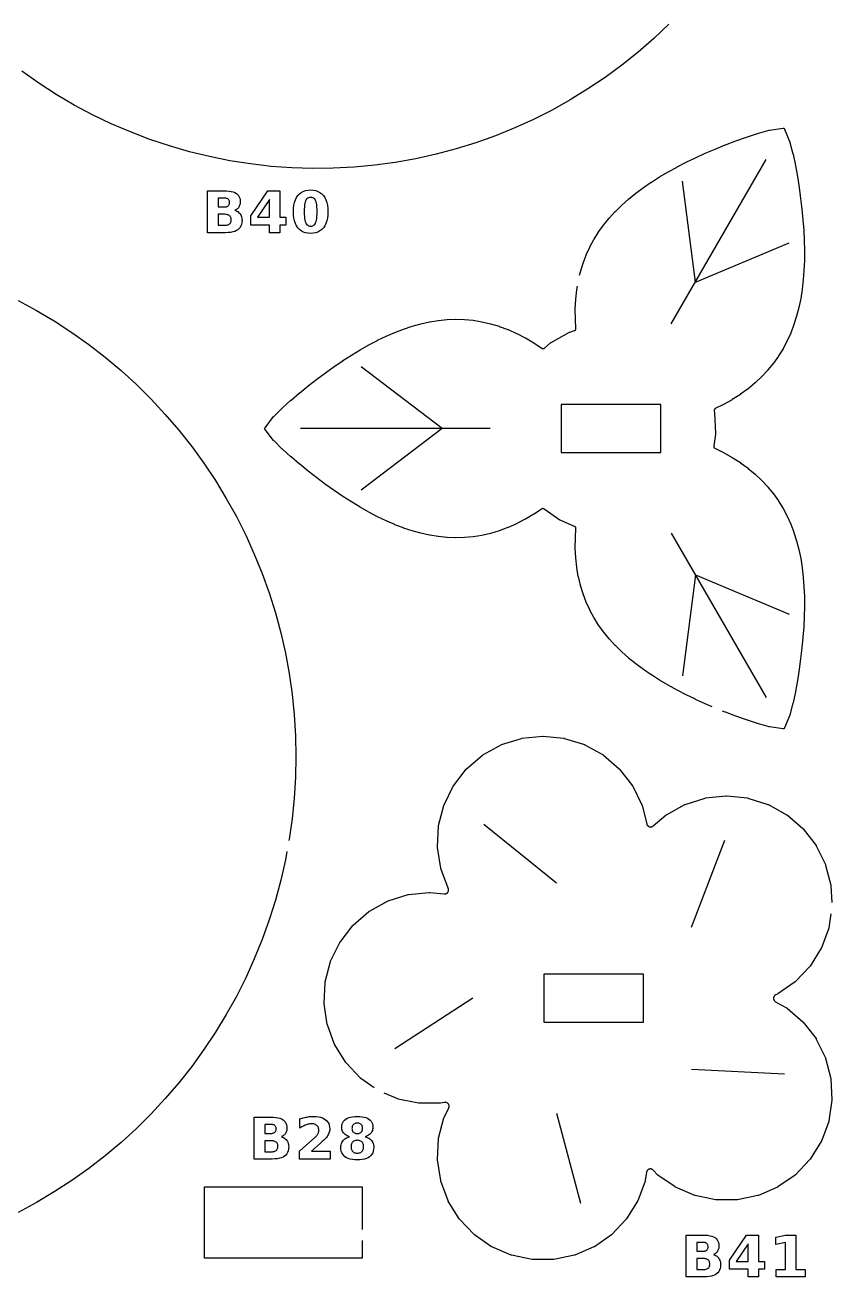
# Model space of a CAD drawing. Header units: millimetres. Extents: x 5 to 293, y 8 to 291.
# Drawn here: x 245 to 291.8, y 7.8 to 80.4 of the extents above; entities that cross this region are included whole.
import ezdxf

# ---------------------------------------------------------------- set-up
doc = ezdxf.new("R2010")
doc.units = ezdxf.units.MM
for name, color, linetype in [('CUT', 1, 'CONTINUOUS'), ('ENGRAVE', 5, 'CONTINUOUS'), ('SCORE', 7, 'CONTINUOUS')]:
    doc.layers.add(name, color=color, linetype=linetype)

msp = doc.modelspace()

# ---------------------------------------------------------------- linework, layer by layer
at = {"layer": 'CUT', "color": 1}
for points in [[(282.3542, 80.4329), (281.4811, 79.604), (280.5742, 78.8122), (279.6351, 78.0587), (278.6655, 77.345), (277.6671, 76.6722), (276.6415, 76.0415), (275.5906, 75.4541), (274.5162, 74.9108), (273.4201, 74.4128), (272.3042, 73.9607), (271.1705, 73.5555), (270.0209, 73.1978), (268.8574, 72.8882), (267.6821, 72.6272), (266.4969, 72.4154), (265.3039, 72.2531), (264.1052, 72.1406), (262.9029, 72.078), (261.699, 72.0654), (260.4956, 72.103), (259.2949, 72.1906), (258.0988, 72.3281), (256.9094, 72.5152), (255.7289, 72.7516), (254.5592, 73.0369), (253.4025, 73.3706), (252.2606, 73.7522), (251.1355, 74.1809), (250.0293, 74.6561), (248.9438, 75.1769), (247.8809, 75.7423), (246.8424, 76.3515), (245.8302, 77.0034), (244.846, 77.6968)], [(277.1819, 65.8761), (277.2297, 66.0779), (277.232, 66.0866), (277.3813, 66.5731), (277.3843, 66.5817), (277.5631, 67.0511), (277.5667, 67.0595), (277.7745, 67.5121), (277.7786, 67.5202), (278.0149, 67.9564), (278.0193, 67.9641), (278.2835, 68.3843), (278.2883, 68.3915), (278.5795, 68.7963), (278.5845, 68.8028), (278.9021, 69.1926), (278.9072, 69.1986), (279.2504, 69.5739), (279.2555, 69.5792), (279.6233, 69.9406), (279.6283, 69.9453), (280.0198, 70.2933), (280.0247, 70.2974), (280.4389, 70.6327), (280.4435, 70.6362), (280.8793, 70.9593), (280.8837, 70.9624), (281.3401, 71.2738), (281.3442, 71.2765), (281.82, 71.5769), (281.8238, 71.5793), (282.318, 71.8694), (282.3215, 71.8713), (282.8329, 72.1517), (282.8362, 72.1534), (283.3638, 72.4246), (283.3668, 72.4261), (283.9097, 72.6886), (283.9125, 72.6899), (284.4699, 72.9442), (284.4725, 72.9453), (285.0438, 73.1917), (285.0464, 73.1927), (285.6315, 73.4311), (285.6341, 73.4321), (286.2336, 73.6622), (286.2365, 73.6632), (286.8522, 73.8837), (286.8559, 73.885), (287.4925, 74.0928), (287.4983, 74.0946), (288.1673, 74.2811), (288.1855, 74.2848), (288.9869, 74.3944), (289.0457, 74.3996), (289.0705, 74.3461), (289.3763, 73.5973), (289.3822, 73.5796), (289.5552, 72.907), (289.5566, 72.9012), (289.6949, 72.2459), (289.6956, 72.2421), (289.8125, 71.5986), (289.8131, 71.5956), (289.9136, 70.9614), (289.914, 70.9586), (290.0001, 70.3327), (290.0005, 70.3299), (290.0728, 69.712), (290.0731, 69.7091), (290.1316, 69.0993), (290.1319, 69.0962), (290.176, 68.4948), (290.1762, 68.4915), (290.2052, 67.8989), (290.2053, 67.8953), (290.2182, 67.3122), (290.2182, 67.3081), (290.2141, 66.7351), (290.214, 66.7307), (290.1917, 66.1684), (290.1914, 66.1635), (290.1499, 65.6125), (290.1494, 65.6072), (290.0876, 65.0682), (290.0868, 65.0624), (290.0036, 64.5361), (290.0025, 64.5298), (289.8968, 64.0168), (289.8953, 64.0101), (289.7662, 63.5109), (289.7641, 63.5038), (289.6107, 63.0189), (289.6081, 63.0115), (289.4293, 62.5416), (289.4261, 62.534), (289.2212, 62.0794), (289.2174, 62.0716), (288.9855, 61.6328), (288.9811, 61.625), (288.7215, 61.2023), (288.7165, 61.1947), (288.4284, 60.7884), (288.4229, 60.7812), (288.1059, 60.3916), (288.0999, 60.3847), (287.7532, 60.0122), (287.7469, 60.0058), (287.37, 59.6505), (287.3634, 59.6447), (286.956, 59.3068), (286.9493, 59.3016), (286.5107, 58.9815), (286.5039, 58.9769), (286.0338, 58.6747), (286.0271, 58.6707), (285.5249, 58.3867), (285.5183, 58.3832), (285.0499, 58.1509), (285.0377, 58.1441), (285.0277, 58.1371), (285.0185, 58.1292), (285.01, 58.1205), (285.0024, 58.111), (284.9958, 58.1008), (284.9902, 58.09), (284.9857, 58.0787), (284.9824, 58.067), (284.9801, 58.0551), (284.9791, 58.0429), (284.9792, 58.0308), (284.9805, 58.0187), (284.9833, 58.005), (285.0026, 57.9304), (285.0048, 57.9199), (285.0059, 57.9092), (285.067, 56.7031), (285.067, 56.6923), (285.066, 56.6816), (284.9604, 55.9927), (284.959, 55.9788), (284.9589, 55.9667), (284.96, 55.9546), (284.9623, 55.9427), (284.9657, 55.931), (284.9702, 55.9198), (284.9758, 55.909), (284.9824, 55.8989), (284.9899, 55.8894), (284.9984, 55.8807), (285.0076, 55.8728), (285.0176, 55.8659), (285.0298, 55.8591), (285.5183, 55.6168), (285.5249, 55.6133), (286.0271, 55.3293), (286.0338, 55.3253), (286.5039, 55.0231), (286.5107, 55.0185), (286.9493, 54.6984), (286.956, 54.6932), (287.3634, 54.3553), (287.37, 54.3495), (287.7469, 53.9942), (287.7532, 53.9878), (288.0999, 53.6153), (288.1059, 53.6084), (288.4229, 53.2188), (288.4284, 53.2116), (288.7165, 52.8053), (288.7215, 52.7977), (288.9811, 52.375), (288.9855, 52.3672), (289.2174, 51.9284), (289.2212, 51.9206), (289.4261, 51.466), (289.4293, 51.4584), (289.6081, 50.9885), (289.6107, 50.9811), (289.7641, 50.4962), (289.7662, 50.4891), (289.8953, 49.9899), (289.8968, 49.9832), (290.0025, 49.4702), (290.0036, 49.4639), (290.0868, 48.9376), (290.0876, 48.9318), (290.1494, 48.3928), (290.1499, 48.3875), (290.1914, 47.8365), (290.1917, 47.8316), (290.214, 47.2693), (290.2141, 47.2649), (290.2182, 46.6919), (290.2182, 46.6878), (290.2053, 46.1047), (290.2052, 46.1011), (290.1762, 45.5085), (290.176, 45.5052), (290.1319, 44.9038), (290.1316, 44.9007), (290.0731, 44.2909), (290.0728, 44.288), (290.0005, 43.6701), (290.0001, 43.6673), (289.914, 43.0414), (289.9136, 43.0386), (289.8131, 42.4044), (289.8125, 42.4014), (289.6956, 41.7579), (289.6949, 41.7541), (289.5566, 41.0988), (289.5552, 41.093), (289.3822, 40.4204), (289.3763, 40.4027), (289.0705, 39.6539), (289.0457, 39.6004), (288.9869, 39.6056), (288.1855, 39.7152), (288.1673, 39.7189), (287.4983, 39.9054), (287.4925, 39.9072), (286.8559, 40.115), (286.8522, 40.1163), (286.2365, 40.3368), (286.2336, 40.3378), (285.6341, 40.5679), (285.6315, 40.5689), (285.4728, 40.6336)], [(284.8723, 40.8823), (284.4725, 41.0547), (284.4699, 41.0558), (283.9125, 41.3101), (283.9097, 41.3114), (283.3668, 41.5739), (283.3638, 41.5754), (282.8362, 41.8466), (282.8329, 41.8483), (282.3215, 42.1287), (282.318, 42.1306), (281.8238, 42.4207), (281.82, 42.4231), (281.3442, 42.7235), (281.3401, 42.7262), (280.8837, 43.0376), (280.8793, 43.0407), (280.4435, 43.3638), (280.4389, 43.3673), (280.0247, 43.7026), (280.0198, 43.7067), (279.6283, 44.0547), (279.6233, 44.0594), (279.2555, 44.4208), (279.2504, 44.4261), (278.9072, 44.8014), (278.9021, 44.8074), (278.5845, 45.1972), (278.5795, 45.2037), (278.2883, 45.6085), (278.2835, 45.6157), (278.0193, 46.0359), (278.0149, 46.0436), (277.7786, 46.4798), (277.7745, 46.4879), (277.5667, 46.9405), (277.5631, 46.9489), (277.3843, 47.4183), (277.3813, 47.4269), (277.232, 47.9134), (277.2297, 47.9221), (277.1104, 48.4261), (277.1086, 48.4347), (277.0198, 48.9565), (277.0186, 48.9649), (276.9607, 49.5048), (276.9601, 49.513), (276.9334, 50.0712), (276.9333, 50.079), (276.9385, 50.6559), (276.9388, 50.6634), (276.9727, 51.2006), (276.9729, 51.2141), (276.972, 51.2259), (276.9699, 51.2375), (276.9668, 51.2489), (276.9626, 51.2599), (276.9574, 51.2705), (276.9512, 51.2806), (276.9441, 51.29), (276.9362, 51.2987), (276.9274, 51.3066), (276.918, 51.3137), (276.9079, 51.3198), (276.8957, 51.3258), (276.0615, 51.6837), (276.0519, 51.6885), (276.0427, 51.6942), (275.1224, 52.3347), (275.1103, 52.3423), (275.0991, 52.3478), (275.0875, 52.3522), (275.0755, 52.3554), (275.0632, 52.3574), (275.0508, 52.3581), (275.0384, 52.3576), (275.0261, 52.3559), (275.014, 52.353), (275.0023, 52.3489), (274.991, 52.3436), (274.9787, 52.3363), (274.5429, 52.0466), (274.5366, 52.0427), (274.0396, 51.7497), (274.0328, 51.7459), (273.536, 51.4898), (273.5287, 51.4863), (273.0321, 51.2665), (273.0243, 51.2633), (272.5279, 51.0794), (272.5196, 51.0766), (272.0235, 50.9279), (272.0148, 50.9256), (271.5188, 50.8116), (271.5099, 50.8099), (271.014, 50.7301), (271.0049, 50.7289), (270.509, 50.6827), (270.5, 50.6821), (270.0041, 50.6686), (269.9952, 50.6687), (269.4991, 50.6873), (269.4906, 50.6879), (268.9944, 50.7377), (268.9862, 50.7388), (268.4898, 50.8189), (268.4821, 50.8204), (267.9855, 50.9299), (267.9783, 50.9316), (267.4815, 51.0695), (267.4749, 51.0715), (266.9777, 51.2365), (266.9718, 51.2387), (266.4743, 51.4298), (266.4689, 51.432), (265.9713, 51.6479), (265.9664, 51.6501), (265.4685, 51.8897), (265.4641, 51.8919), (264.966, 52.1537), (264.9621, 52.1559), (264.4638, 52.4388), (264.4603, 52.4408), (263.9618, 52.7436), (263.9587, 52.7455), (263.46, 53.0669), (263.4572, 53.0687), (262.9584, 53.4076), (262.9559, 53.4094), (262.457, 53.7649), (262.4547, 53.7666), (261.9557, 54.1383), (261.9535, 54.1399), (261.4545, 54.5275), (261.4523, 54.5292), (260.9533, 54.9334), (260.951, 54.9354), (260.4522, 55.3584), (260.4492, 55.3609), (259.9509, 55.8083), (259.9465, 55.8124), (259.4505, 56.2986), (259.4381, 56.3125), (258.9425, 56.9517), (258.9086, 57), (258.9425, 57.0483), (259.4381, 57.6875), (259.4505, 57.7014), (259.9465, 58.1876), (259.9509, 58.1917), (260.4492, 58.6391), (260.4522, 58.6416), (260.951, 59.0646), (260.9533, 59.0666), (261.4523, 59.4708), (261.4545, 59.4725), (261.9535, 59.8601), (261.9557, 59.8617), (262.4547, 60.2334), (262.457, 60.2351), (262.9559, 60.5906), (262.9584, 60.5924), (263.4572, 60.9313), (263.46, 60.9331), (263.9587, 61.2545), (263.9618, 61.2564), (264.4603, 61.5592), (264.4638, 61.5612), (264.9621, 61.8441), (264.966, 61.8463), (265.4641, 62.1081), (265.4685, 62.1103), (265.9664, 62.3499), (265.9713, 62.3521), (266.4689, 62.568), (266.4743, 62.5702), (266.9718, 62.7613), (266.9777, 62.7635), (267.4749, 62.9285), (267.4815, 62.9305), (267.9783, 63.0684), (267.9855, 63.0701), (268.4821, 63.1796), (268.4898, 63.1811), (268.9862, 63.2612), (268.9944, 63.2623), (269.4906, 63.3121), (269.4991, 63.3127), (269.9952, 63.3313), (270.0041, 63.3314), (270.5, 63.3179), (270.509, 63.3173), (271.0049, 63.2711), (271.014, 63.2699), (271.5099, 63.1901), (271.5188, 63.1884), (272.0148, 63.0744), (272.0235, 63.0721), (272.5196, 62.9234), (272.5279, 62.9206), (273.0243, 62.7367), (273.0321, 62.7335), (273.5287, 62.5137), (273.536, 62.5102), (274.0328, 62.2541), (274.0396, 62.2503), (274.5366, 61.9573), (274.5429, 61.9534), (274.9968, 61.6517), (275.0091, 61.6444), (275.0204, 61.6391), (275.0321, 61.635), (275.0442, 61.6321), (275.0565, 61.6304), (275.069, 61.6299), (275.0814, 61.6306), (275.0937, 61.6326), (275.1057, 61.6358), (275.1174, 61.6402), (275.1285, 61.6458), (275.1391, 61.6524), (275.1504, 61.6611), (275.5211, 61.9794), (275.5296, 61.986), (275.5388, 61.9917), (276.5947, 62.5778), (276.6044, 62.5825), (276.6144, 62.5863), (276.8837, 62.6707), (276.8965, 62.6754), (276.9072, 62.6806), (276.9174, 62.6867), (276.9269, 62.6937), (276.9358, 62.7016), (276.9438, 62.7104), (276.951, 62.7198), (276.9572, 62.7299), (276.9625, 62.7405), (276.9667, 62.7516), (276.9698, 62.763), (276.9719, 62.7747), (276.9728, 62.7866), (276.9726, 62.8002), (276.9388, 63.3366), (276.9385, 63.3441), (276.9333, 63.921), (276.9334, 63.9288), (276.9601, 64.487), (276.9607, 64.4952), (277.0186, 65.0351), (277.0198, 65.0435), (277.0531, 65.2393)], [(244.6318, 64.422), (245.6913, 63.8479), (246.7268, 63.2313), (247.7364, 62.5732), (248.7185, 61.8748), (249.6714, 61.1371), (250.5937, 60.3614), (251.4839, 59.549), (252.3403, 58.7012), (253.1617, 57.8193), (253.9467, 56.905), (254.694, 55.9595), (255.4023, 54.9845), (256.0706, 53.9817), (256.6977, 52.9525), (257.2825, 51.8988), (257.8242, 50.8223), (258.3218, 49.7247), (258.7745, 48.6078), (259.1816, 47.4735), (259.5423, 46.3237), (259.8562, 45.1602), (260.1227, 43.9849), (260.3413, 42.7997), (260.5117, 41.6067), (260.6336, 40.4078), (260.7068, 39.2049), (260.7313, 38), (260.7068, 36.7951), (260.6336, 35.5922), (260.5117, 34.3933), (260.3413, 33.2003), (260.3295, 33.1366)], [(265.2812, 18.8041), (264.5023, 19.3462), (264.4918, 19.3543), (264.4822, 19.3635), (263.647, 20.2422), (263.6383, 20.2523), (263.6307, 20.2631), (262.9894, 21.292), (262.983, 21.3036), (262.9778, 21.3158), (262.5567, 22.4527), (262.5527, 22.4653), (262.5501, 22.4783), (262.3665, 23.6767), (262.3651, 23.6899), (262.3651, 23.7032), (262.4266, 24.9139), (262.4279, 24.9271), (262.4306, 24.9402), (262.7344, 26.1138), (262.7384, 26.1264), (262.7437, 26.1387), (263.2776, 27.2271), (263.284, 27.2387), (263.2916, 27.2496), (264.0337, 28.2083), (264.0423, 28.2183), (264.0519, 28.2275), (264.9718, 29.0172), (264.9823, 29.0253), (264.9936, 29.0323), (266.0536, 29.6207), (266.0655, 29.6265), (266.0779, 29.6311), (267.2347, 29.9941), (267.2475, 29.9974), (267.2606, 29.9994), (268.4667, 30.122), (268.48, 30.1227), (268.4933, 30.122), (269.3335, 30.0366), (269.3576, 30.0353), (269.3798, 30.0364), (269.4018, 30.0396), (269.4234, 30.045), (269.4443, 30.0525), (269.4644, 30.062), (269.4835, 30.0735), (269.5013, 30.0868), (269.5177, 30.1018), (269.5326, 30.1183), (269.5458, 30.1363), (269.5571, 30.1554), (269.5665, 30.1756), (269.5738, 30.1966), (269.5791, 30.2182), (269.5821, 30.2402), (269.583, 30.2624), (269.5817, 30.2846), (269.5782, 30.3066), (269.5725, 30.3281), (269.5641, 30.3507), (269.5559, 30.3699), (269.1349, 31.5067), (269.1309, 31.5194), (269.1282, 31.5324), (268.9446, 32.7307), (268.9433, 32.7439), (268.9433, 32.7572), (269.0047, 33.968), (269.0061, 33.9812), (269.0087, 33.9942), (269.3126, 35.1678), (269.3166, 35.1805), (269.3218, 35.1927), (269.8557, 36.2811), (269.8622, 36.2928), (269.8697, 36.3036), (270.6118, 37.2623), (270.6205, 37.2724), (270.6301, 37.2816), (271.5499, 38.0712), (271.5604, 38.0794), (271.5717, 38.0864), (272.6317, 38.6747), (272.6436, 38.6806), (272.6561, 38.6852), (273.8128, 39.0481), (273.8257, 39.0514), (273.8388, 39.0534), (275.0449, 39.1761), (275.0582, 39.1768), (275.0714, 39.1761), (276.2775, 39.0534), (276.2907, 39.0514), (276.3035, 39.0481), (277.4602, 38.6852), (277.4727, 38.6806), (277.4846, 38.6747), (278.5446, 38.0864), (278.5559, 38.0794), (278.5664, 38.0712), (279.4862, 37.2816), (279.4959, 37.2724), (279.5045, 37.2623), (280.2466, 36.3036), (280.2542, 36.2928), (280.2606, 36.2811), (280.7945, 35.1927), (280.7997, 35.1805), (280.8037, 35.1678), (281.0831, 34.0888), (281.0901, 34.0663), (281.0985, 34.0463), (281.1088, 34.0272), (281.1209, 34.0092), (281.1347, 33.9925), (281.15, 33.9771), (281.1667, 33.9633), (281.1847, 33.9512), (281.2038, 33.9408), (281.2238, 33.9323), (281.2445, 33.9258), (281.2657, 33.9214), (281.2873, 33.919), (281.309, 33.9187), (281.3306, 33.9204), (281.3519, 33.9243), (281.3728, 33.9302), (281.3931, 33.9381), (281.4124, 33.9479), (281.4307, 33.9595), (281.4493, 33.9739), (282.1936, 34.6129), (282.2041, 34.621), (282.2154, 34.628), (283.2754, 35.2164), (283.2873, 35.2222), (283.2998, 35.2268), (284.4565, 35.5898), (284.4693, 35.5931), (284.4825, 35.5951), (285.6886, 35.7178), (285.7018, 35.7184), (285.7151, 35.7178), (286.9212, 35.5951), (286.9343, 35.5931), (286.9472, 35.5898), (288.1039, 35.2268), (288.1164, 35.2222), (288.1283, 35.2164), (289.1883, 34.628), (289.1996, 34.621), (289.2101, 34.6129), (290.1299, 33.8232), (290.1395, 33.8141), (290.1482, 33.804), (290.8903, 32.8453), (290.8978, 32.8344), (290.9043, 32.8228), (291.4382, 31.7344), (291.4434, 31.7222), (291.4474, 31.7095), (291.7513, 30.5359), (291.7539, 30.5229), (291.7553, 30.5097), (291.8049, 29.5316)], [(260.2116, 32.4974), (260.1227, 32.0151), (259.8562, 30.8398), (259.5423, 29.6763), (259.1816, 28.5265), (258.7745, 27.3922), (258.3218, 26.2753), (257.8242, 25.1777), (257.2825, 24.1012), (256.6977, 23.0475), (256.0706, 22.0183), (255.4023, 21.0155), (254.694, 20.0405), (253.9467, 19.095), (253.1617, 18.1807), (252.3403, 17.2988), (251.4839, 16.451), (250.5937, 15.6386), (249.6714, 14.8629), (248.7185, 14.1252), (247.7364, 13.4268), (246.7268, 12.7687), (245.6913, 12.1521), (244.6318, 11.578)], [(291.7562, 28.8865), (291.6318, 28.074), (291.6291, 28.061), (291.6251, 28.0484), (291.2041, 26.9115), (291.1988, 26.8993), (291.1924, 26.8877), (290.5511, 25.8589), (290.5435, 25.848), (290.5349, 25.8379), (289.6996, 24.9592), (289.69, 24.9501), (289.6795, 24.9419), (288.6845, 24.2494), (288.6732, 24.2423), (288.6613, 24.2365), (288.5689, 24.1969), (288.5477, 24.1865), (288.5291, 24.1751), (288.5118, 24.162), (288.4957, 24.1472), (288.4812, 24.1309), (288.4683, 24.1134), (288.4572, 24.0946), (288.448, 24.0749), (288.4407, 24.0543), (288.4354, 24.0332), (288.4322, 24.0116), (288.4311, 23.9899), (288.4321, 23.9681), (288.4352, 23.9465), (288.4404, 23.9254), (288.4476, 23.9048), (288.4568, 23.885), (288.4678, 23.8662), (288.4806, 23.8486), (288.495, 23.8323), (288.511, 23.8174), (288.5283, 23.8042), (288.5484, 23.7918), (289.1883, 23.4366), (289.1996, 23.4296), (289.2101, 23.4215), (290.1299, 22.6318), (290.1395, 22.6226), (290.1482, 22.6126), (290.8903, 21.6539), (290.8978, 21.643), (290.9043, 21.6314), (291.4382, 20.5429), (291.4434, 20.5307), (291.4474, 20.5181), (291.7513, 19.3444), (291.7539, 19.3314), (291.7553, 19.3182), (291.8167, 18.1075), (291.8167, 18.0942), (291.8154, 18.081), (291.6318, 16.8826), (291.6291, 16.8696), (291.6251, 16.8569), (291.2041, 15.7201), (291.1988, 15.7079), (291.1924, 15.6963), (290.5511, 14.6674), (290.5435, 14.6565), (290.5349, 14.6465), (289.6996, 13.7678), (289.69, 13.7586), (289.6795, 13.7505), (288.6845, 13.0579), (288.6732, 13.0509), (288.6613, 13.0451), (287.5472, 12.567), (287.5348, 12.5624), (287.5219, 12.559), (286.3344, 12.315), (286.3213, 12.313), (286.308, 12.3123), (285.0957, 12.3123), (285.0824, 12.313), (285.0693, 12.315), (283.8818, 12.559), (283.8689, 12.5624), (283.8565, 12.567), (282.7424, 13.0451), (282.7305, 13.0509), (282.7192, 13.0579), (281.7242, 13.7505), (281.7137, 13.7586), (281.7041, 13.7678), (281.4501, 14.035), (281.433, 14.0513), (281.4158, 14.0647), (281.3975, 14.0765), (281.378, 14.0864), (281.3578, 14.0943), (281.3368, 14.1003), (281.3154, 14.1042), (281.2936, 14.1061), (281.2719, 14.1058), (281.2502, 14.1034), (281.2289, 14.0989), (281.2081, 14.0924), (281.188, 14.0839), (281.1689, 14.0735), (281.1508, 14.0612), (281.134, 14.0473), (281.1187, 14.0319), (281.1049, 14.015), (281.0928, 13.9969), (281.0825, 13.9777), (281.0741, 13.9575), (281.0677, 13.9367), (281.063, 13.9136), (280.9881, 13.4243), (280.9854, 13.4113), (280.9814, 13.3986), (280.5604, 12.2617), (280.5552, 12.2495), (280.5487, 12.2379), (279.9074, 11.2091), (279.8998, 11.1982), (279.8912, 11.1881), (279.0559, 10.3094), (279.0463, 10.3003), (279.0358, 10.2922), (278.0408, 9.5996), (278.0295, 9.5926), (278.0176, 9.5867), (276.9035, 9.1086), (276.8911, 9.104), (276.8782, 9.1007), (275.6907, 8.8567), (275.6776, 8.8546), (275.6643, 8.854), (274.452, 8.854), (274.4387, 8.8546), (274.4256, 8.8567), (273.2381, 9.1007), (273.2252, 9.104), (273.2128, 9.1086), (272.0987, 9.5867), (272.0868, 9.5926), (272.0755, 9.5996), (271.0805, 10.2922), (271.07, 10.3003), (271.0604, 10.3094), (270.2251, 11.1881), (270.2165, 11.1982), (270.2089, 11.2091), (269.5676, 12.2379), (269.5612, 12.2495), (269.5559, 12.2617), (269.1349, 13.3986), (269.1309, 13.4113), (269.1282, 13.4243), (268.9446, 14.6226), (268.9433, 14.6358), (268.9433, 14.6491), (269.0047, 15.8599), (269.0061, 15.8731), (269.0087, 15.8861), (269.3126, 17.0597), (269.3166, 17.0724), (269.3218, 17.0846), (269.5931, 17.6377), (269.6025, 17.6594), (269.6091, 17.6801), (269.6138, 17.7014), (269.6163, 17.7231), (269.6167, 17.7449), (269.6151, 17.7666), (269.6113, 17.7881), (269.6055, 17.8091), (269.5976, 17.8294), (269.5878, 17.8489), (269.5762, 17.8673), (269.5629, 17.8845), (269.5479, 17.9004), (269.5315, 17.9148), (269.5138, 17.9274), (269.495, 17.9383), (269.4751, 17.9474), (269.4545, 17.9545), (269.4333, 17.9595), (269.4117, 17.9625), (269.3899, 17.9633), (269.3682, 17.9621), (269.3448, 17.9585), (269.1125, 17.9107), (269.0994, 17.9087), (269.0862, 17.908), (267.8738, 17.908), (267.8606, 17.9087), (267.8475, 17.9107), (266.6599, 18.1548), (266.6471, 18.1581), (266.6346, 18.1627), (265.8514, 18.4988)], [(264.575, 9.95), (264.575, 8.925), (255.425, 8.925), (255.425, 13.075), (264.575, 13.075), (264.575, 10.6)]]:
    msp.add_lwpolyline(points, dxfattribs=at)
for points in [[(281.895, 58.395), (276.105, 58.395), (276.105, 55.605), (281.895, 55.605), (281.895, 58.395)], [(280.895, 25.395), (275.105, 25.395), (275.105, 22.605), (280.895, 22.605), (280.895, 25.395)]]:
    msp.add_lwpolyline(points, close=True, dxfattribs=at)
at = {"layer": 'ENGRAVE', "color": 5}
for points in [[(257.414, 69.5256), (257.4585, 69.4812), (257.4979, 69.4314), (257.5317, 69.3768), (257.5594, 69.3182), (257.5809, 69.2556), (257.5963, 69.189), (257.6055, 69.1185), (257.6086, 69.044), (257.602, 68.9318), (257.5822, 68.8295), (257.5492, 68.7372), (257.503, 68.6548), (257.4435, 68.5824), (257.3709, 68.5199), (257.2849, 68.4672), (257.185, 68.4241), (257.0715, 68.3905), (256.9441, 68.3666), (256.8031, 68.3522), (256.6483, 68.3474), (255.6082, 68.3474), (255.6082, 70.7774), (256.549, 70.7774), (256.71, 70.7732), (256.8554, 70.7604), (256.9854, 70.7392), (257.0999, 70.7094), (257.1988, 70.6712), (257.2822, 70.6244), (257.3516, 70.5683), (257.4084, 70.502), (257.4525, 70.4254), (257.4841, 70.3387), (257.503, 70.2417), (257.5093, 70.1345), (257.507, 70.0768), (257.5001, 70.0221), (257.4885, 69.9703), (257.4724, 69.9215), (257.4516, 69.8756), (257.4263, 69.8326), (257.3965, 69.7929), (257.3626, 69.7567), (257.3246, 69.7241), (257.2823, 69.6951), (257.2359, 69.6697), (257.1854, 69.6478), (257.2501, 69.6256), (257.3098, 69.5978), (257.3644, 69.5644), (257.414, 69.5256)], [(260.1426, 69.2442), (260.1426, 68.7901), (259.7959, 68.7901), (259.7959, 68.3474), (259.2035, 68.3474), (259.2035, 68.7901), (258.126, 68.7901), (258.126, 69.3272), (259.0993, 70.7774), (259.7959, 70.7774), (259.7959, 69.2442), (260.1426, 69.2442)], [(262.5598, 69.188), (262.5237, 69.0251), (262.473, 68.8774), (262.4079, 68.7451), (262.3284, 68.6282), (262.2355, 68.5279), (262.1305, 68.446), (262.0134, 68.3822), (261.8842, 68.3366), (261.7429, 68.3093), (261.5894, 68.3002), (261.4355, 68.3093), (261.2937, 68.3366), (261.1642, 68.3822), (261.0469, 68.446), (260.9418, 68.5279), (260.8489, 68.6282), (260.7693, 68.7451), (260.7042, 68.8774), (260.6536, 69.0251), (260.6174, 69.188), (260.5957, 69.3663), (260.5885, 69.56), (260.5957, 69.7541), (260.6174, 69.9328), (260.6536, 70.096), (260.7042, 70.2439), (260.7693, 70.3764), (260.8489, 70.4934), (260.9418, 70.5936), (261.0469, 70.6756), (261.1642, 70.7394), (261.2937, 70.7849), (261.4355, 70.8122), (261.5894, 70.8213), (261.7429, 70.8122), (261.8842, 70.7849), (262.0134, 70.7394), (262.1305, 70.6756), (262.2355, 70.5936), (262.3284, 70.4934), (262.4079, 70.3764), (262.473, 70.2439), (262.5237, 70.096), (262.5598, 69.9328), (262.5815, 69.7541), (262.5888, 69.56), (262.5815, 69.3663), (262.5598, 69.188)], [(261.9527, 69.8387), (261.9408, 69.9532), (261.9242, 70.0528), (261.9028, 70.1373), (261.8767, 70.2069), (261.845, 70.2639), (261.8068, 70.3105), (261.7622, 70.3467), (261.711, 70.3726), (261.6535, 70.3881), (261.5894, 70.3933), (261.5254, 70.3881), (261.4677, 70.3726), (261.4165, 70.3467), (261.3717, 70.3105), (261.3333, 70.2639), (261.3013, 70.2069), (261.275, 70.1373), (261.2534, 70.0528), (261.2366, 69.9532), (261.2247, 69.8387), (261.2175, 69.7093), (261.2151, 69.5648), (261.2175, 69.4189), (261.2247, 69.288), (261.2366, 69.1722), (261.2534, 69.0715), (261.275, 68.9859), (261.3013, 68.9154), (261.3333, 68.8577), (261.3717, 68.8105), (261.4165, 68.7738), (261.4677, 68.7476), (261.5254, 68.7319), (261.5894, 68.7266), (261.653, 68.7319), (261.7102, 68.7476), (261.7611, 68.7738), (261.8057, 68.8105), (261.844, 68.8577), (261.8759, 68.9154), (261.9022, 68.9859), (261.9238, 69.0715), (261.9406, 69.1722), (261.9526, 69.288), (261.9598, 69.4189), (261.9621, 69.5648), (261.9598, 69.7093), (261.9527, 69.8387)], [(256.7118, 69.8529), (256.7472, 69.8656), (256.7787, 69.8819), (256.8062, 69.9018), (256.8295, 69.9252), (256.8487, 69.952), (256.8635, 69.9823), (256.8742, 70.016), (256.8805, 70.0532), (256.8827, 70.0938), (256.8805, 70.1339), (256.8742, 70.1708), (256.8635, 70.2043), (256.8487, 70.2345), (256.8295, 70.2614), (256.8062, 70.2851), (256.7787, 70.3052), (256.7472, 70.3217), (256.7118, 70.3345), (256.6723, 70.3436), (256.6289, 70.3491), (256.5816, 70.351), (256.2349, 70.351), (256.2349, 69.8366), (256.5816, 69.8366), (256.6289, 69.8385), (256.6723, 69.8439), (256.7118, 69.8529)], [(259.2035, 70.2615), (258.5166, 69.2442), (259.2035, 69.2442), (259.2035, 70.2615)], [(256.8129, 68.8093), (256.8524, 68.8292), (256.8867, 68.8536), (256.9158, 68.8824), (256.9396, 68.9158), (256.9581, 68.9537), (256.9714, 68.9961), (256.9793, 69.043), (256.9819, 69.0945), (256.9793, 69.1449), (256.9715, 69.1909), (256.9583, 69.2326), (256.94, 69.2699), (256.9164, 69.3028), (256.8875, 69.3313), (256.8534, 69.3554), (256.8139, 69.3751), (256.7691, 69.3905), (256.719, 69.4014), (256.6635, 69.408), (256.6027, 69.4102), (256.2349, 69.4102), (256.2349, 68.7738), (256.6027, 68.7738), (256.663, 68.776), (256.7182, 68.7827), (256.7681, 68.7938), (256.8129, 68.8093)], [(260.1205, 15.853), (260.165, 15.8087), (260.2044, 15.7588), (260.2382, 15.7042), (260.2659, 15.6456), (260.2874, 15.583), (260.3028, 15.5165), (260.312, 15.4459), (260.3151, 15.3714), (260.3085, 15.2592), (260.2887, 15.1569), (260.2557, 15.0646), (260.2095, 14.9822), (260.1501, 14.9098), (260.0775, 14.8473), (259.9914, 14.7946), (259.8916, 14.7515), (259.778, 14.7179), (259.6507, 14.694), (259.5096, 14.6796), (259.3548, 14.6748), (258.3148, 14.6748), (258.3148, 17.1048), (259.2555, 17.1048), (259.4165, 17.1006), (259.562, 17.0878), (259.6919, 17.0666), (259.8064, 17.0368), (259.9053, 16.9986), (259.9888, 16.9518), (260.0581, 16.8957), (260.1149, 16.8294), (260.159, 16.7528), (260.1906, 16.6661), (260.2095, 16.5691), (260.2158, 16.4619), (260.2135, 16.4042), (260.2066, 16.3495), (260.1951, 16.2977), (260.1789, 16.2489), (260.1582, 16.203), (260.1328, 16.16), (260.1031, 16.1203), (260.0691, 16.0841), (260.0311, 16.0515), (259.9889, 16.0225), (259.9425, 15.9971), (259.8919, 15.9753), (259.9567, 15.953), (260.0163, 15.9252), (260.071, 15.8918), (260.1205, 15.853)], [(262.7124, 14.6748), (260.9465, 14.6748), (260.9465, 15.1354), (261.8335, 15.9183), (261.8714, 15.954), (261.9059, 15.9894), (261.9369, 16.0245), (261.9645, 16.0593), (261.9886, 16.0939), (262.0093, 16.1282), (262.0267, 16.1627), (262.041, 16.1975), (262.052, 16.2328), (262.0599, 16.2686), (262.0647, 16.3048), (262.0663, 16.3415), (262.0631, 16.3966), (262.0535, 16.448), (262.0376, 16.4957), (262.0153, 16.5397), (261.9866, 16.58), (261.9515, 16.6165), (261.9112, 16.6484), (261.8666, 16.6744), (261.8179, 16.6947), (261.7649, 16.7091), (261.7077, 16.7178), (261.6463, 16.7207), (261.5967, 16.719), (261.5456, 16.7137), (261.4929, 16.705), (261.4387, 16.6928), (261.383, 16.6772), (261.3257, 16.658), (261.267, 16.6355), (261.2069, 16.6095), (261.1455, 16.5801), (261.0827, 16.5474), (261.0185, 16.5112), (260.953, 16.4717), (260.953, 17.0055), (261.0234, 17.0279), (261.0935, 17.0485), (261.1634, 17.0672), (261.2329, 17.084), (261.3022, 17.099), (261.3713, 17.1121), (261.44, 17.1233), (261.5082, 17.1325), (261.576, 17.1396), (261.6433, 17.1447), (261.7101, 17.1477), (261.7766, 17.1488), (261.9166, 17.1434), (262.0457, 17.1274), (262.1641, 17.1007), (262.2717, 17.0634), (262.3685, 17.0154), (262.4545, 16.9567), (262.5283, 16.8885), (262.5887, 16.8118), (262.6357, 16.7268), (262.6693, 16.6333), (262.6894, 16.5315), (262.6962, 16.4212), (262.6933, 16.3558), (262.6848, 16.2918), (262.6705, 16.2294), (262.6506, 16.1684), (262.6249, 16.1089), (262.5936, 16.0509), (262.5531, 15.9905), (262.5001, 15.9235), (262.4345, 15.8501), (262.3563, 15.7703), (262.2656, 15.6839), (262.1623, 15.5911), (261.6431, 15.1354), (262.7124, 15.1354), (262.7124, 14.6748)], [(263.6445, 16.0534), (263.5919, 16.0895), (263.5454, 16.1297), (263.5049, 16.1738), (263.4706, 16.2218), (263.4425, 16.2736), (263.4207, 16.3293), (263.4051, 16.3887), (263.3958, 16.4519), (263.3926, 16.5189), (263.399, 16.6173), (263.4181, 16.7077), (263.45, 16.7899), (263.4946, 16.8639), (263.552, 16.9298), (263.6221, 16.9876), (263.7046, 17.0369), (263.799, 17.0771), (263.9053, 17.1085), (264.0236, 17.1309), (264.1538, 17.1443), (264.296, 17.1488), (264.4371, 17.1443), (264.5665, 17.1309), (264.6841, 17.1087), (264.79, 17.0775), (264.8842, 17.0374), (264.9665, 16.9884), (265.0367, 16.9309), (265.094, 16.865), (265.1386, 16.7909), (265.1705, 16.7085), (265.1896, 16.6178), (265.196, 16.5189), (265.1929, 16.4519), (265.1835, 16.3887), (265.1677, 16.3293), (265.1457, 16.2736), (265.1175, 16.2218), (265.0829, 16.1738), (265.0422, 16.1297), (264.9955, 16.0895), (264.9427, 16.0534), (264.884, 16.0212), (264.8192, 15.993), (264.7484, 15.9687), (264.8275, 15.9436), (264.8999, 15.9137), (264.9655, 15.879), (265.0244, 15.8396), (265.0766, 15.7955), (265.122, 15.7466), (265.1605, 15.6931), (265.192, 15.6351), (265.2166, 15.5726), (265.2341, 15.5057), (265.2446, 15.4343), (265.2481, 15.3584), (265.2414, 15.2429), (265.2214, 15.1371), (265.1881, 15.0412), (265.1414, 14.9551), (265.0814, 14.8788), (265.008, 14.8123), (264.9216, 14.7559), (264.8222, 14.7097), (264.71, 14.6738), (264.5849, 14.6481), (264.4468, 14.6327), (264.296, 14.6276), (264.1445, 14.6327), (264.006, 14.6481), (263.8803, 14.6738), (263.7675, 14.7097), (263.6676, 14.7559), (263.5806, 14.8123), (263.5068, 14.8788), (263.4463, 14.9551), (263.3993, 15.0412), (263.3658, 15.1371), (263.3456, 15.2429), (263.3389, 15.3584), (263.3424, 15.4343), (263.3529, 15.5057), (263.3705, 15.5726), (263.395, 15.6351), (263.4265, 15.6931), (263.4651, 15.7466), (263.5105, 15.7955), (263.5626, 15.8396), (263.6215, 15.879), (263.6871, 15.9137), (263.7595, 15.9436), (263.8386, 15.9687), (263.7678, 15.993), (263.7031, 16.0212), (263.6445, 16.0534)], [(263.994, 16.3662), (264.0052, 16.3272), (264.0209, 16.2919), (264.041, 16.2603), (264.0656, 16.2324), (264.0944, 16.2085), (264.127, 16.189), (264.1635, 16.1738), (264.2038, 16.163), (264.248, 16.1565), (264.296, 16.1543), (264.3429, 16.1565), (264.3862, 16.163), (264.4258, 16.1738), (264.4616, 16.189), (264.4938, 16.2085), (264.5222, 16.2324), (264.5466, 16.2603), (264.5665, 16.2919), (264.582, 16.3272), (264.5931, 16.3662), (264.5997, 16.409), (264.6019, 16.4554), (264.5997, 16.5018), (264.5931, 16.5445), (264.582, 16.5834), (264.5665, 16.6185), (264.5466, 16.6499), (264.5222, 16.6776), (264.4938, 16.7012), (264.4616, 16.7205), (264.4258, 16.7355), (264.3862, 16.7463), (264.3429, 16.7527), (264.296, 16.7549), (264.248, 16.7527), (264.2038, 16.7462), (264.1635, 16.7353), (264.127, 16.7202), (264.0944, 16.7006), (264.0656, 16.6768), (264.041, 16.6489), (264.0209, 16.6174), (264.0052, 16.5824), (263.994, 16.5436), (263.9873, 16.5013), (263.9851, 16.4554), (263.9873, 16.409), (263.994, 16.3662)], [(259.4183, 16.1803), (259.4537, 16.193), (259.4852, 16.2093), (259.5127, 16.2292), (259.5361, 16.2526), (259.5552, 16.2794), (259.5701, 16.3097), (259.5807, 16.3435), (259.5871, 16.3806), (259.5892, 16.4212), (259.5871, 16.4613), (259.5807, 16.4982), (259.5701, 16.5317), (259.5552, 16.5619), (259.5361, 16.5888), (259.5127, 16.6125), (259.4852, 16.6326), (259.4537, 16.6491), (259.4183, 16.6619), (259.3789, 16.6711), (259.3355, 16.6765), (259.2881, 16.6784), (258.9414, 16.6784), (258.9414, 16.1641), (259.2881, 16.1641), (259.3355, 16.1659), (259.3789, 16.1713), (259.4183, 16.1803)], [(259.5194, 15.1367), (259.5589, 15.1566), (259.5933, 15.181), (259.6223, 15.2098), (259.6462, 15.2432), (259.6647, 15.2811), (259.6779, 15.3235), (259.6858, 15.3704), (259.6885, 15.4219), (259.6858, 15.4723), (259.678, 15.5183), (259.6649, 15.56), (259.6465, 15.5973), (259.6229, 15.6302), (259.5941, 15.6587), (259.5599, 15.6828), (259.5205, 15.7025), (259.4757, 15.7179), (259.4255, 15.7289), (259.37, 15.7354), (259.3092, 15.7376), (258.9414, 15.7376), (258.9414, 15.1012), (259.3092, 15.1012), (259.3696, 15.1034), (259.4247, 15.1101), (259.4746, 15.1212), (259.5194, 15.1367)], [(264.1405, 15.738), (264.0977, 15.7194), (264.0595, 15.6954), (264.0258, 15.666), (263.9969, 15.6317), (263.9733, 15.5928), (263.955, 15.5492), (263.9419, 15.5011), (263.934, 15.4483), (263.9314, 15.3909), (263.934, 15.3336), (263.9419, 15.2809), (263.955, 15.2329), (263.9733, 15.1895), (263.9969, 15.1508), (264.0258, 15.1167), (264.0595, 15.0876), (264.0977, 15.0638), (264.1405, 15.0453), (264.1878, 15.0321), (264.2396, 15.0241), (264.296, 15.0215), (264.3517, 15.0241), (264.403, 15.0321), (264.4498, 15.0453), (264.492, 15.0638), (264.5297, 15.0876), (264.5629, 15.1167), (264.5912, 15.1508), (264.6144, 15.1895), (264.6325, 15.2329), (264.6453, 15.2809), (264.6531, 15.3336), (264.6557, 15.3909), (264.6531, 15.4488), (264.6453, 15.5019), (264.6325, 15.5502), (264.6144, 15.5939), (264.5912, 15.6327), (264.5629, 15.6668), (264.5297, 15.6959), (264.492, 15.7197), (264.4498, 15.7382), (264.403, 15.7515), (264.3517, 15.7594), (264.296, 15.762), (264.2396, 15.7594), (264.1878, 15.7514), (264.1405, 15.738)], [(285.117, 9.0619), (285.1665, 9.0231), (285.211, 8.9788), (285.2504, 8.9289), (285.2843, 8.8743), (285.3119, 8.8157), (285.3334, 8.7531), (285.3488, 8.6866), (285.358, 8.616), (285.3611, 8.5415), (285.3545, 8.4293), (285.3347, 8.327), (285.3017, 8.2347), (285.2555, 8.1523), (285.1961, 8.0799), (285.1235, 8.0174), (285.0374, 7.9647), (284.9376, 7.9216), (284.824, 7.888), (284.6967, 7.8641), (284.5556, 7.8497), (284.4008, 7.8449), (283.3608, 7.8449), (283.3608, 10.2749), (284.3015, 10.2749), (284.4625, 10.2707), (284.608, 10.2579), (284.7379, 10.2367), (284.8524, 10.2069), (284.9513, 10.1687), (285.0348, 10.1219), (285.1042, 10.0658), (285.1609, 9.9995), (285.2051, 9.9229), (285.2366, 9.8362), (285.2555, 9.7392), (285.2618, 9.632), (285.2595, 9.5743), (285.2526, 9.5196), (285.2411, 9.4678), (285.2249, 9.419), (285.2042, 9.3731), (285.1788, 9.3301), (285.1491, 9.2904), (285.1152, 9.2542), (285.0771, 9.2217), (285.0349, 9.1927), (284.9885, 9.1672), (284.9379, 9.1454), (285.0027, 9.1231), (285.0624, 9.0953), (285.117, 9.0619)], [(287.8952, 8.7417), (287.8952, 8.2876), (287.5485, 8.2876), (287.5485, 7.8449), (286.956, 7.8449), (286.956, 8.2876), (285.8786, 8.2876), (285.8786, 8.8247), (286.8519, 10.2749), (287.5485, 10.2749), (287.5485, 8.7417), (287.8952, 8.7417)], [(289.1255, 9.8485), (288.5575, 9.7313), (288.5575, 10.1577), (289.1222, 10.2749), (289.718, 10.2749), (289.718, 8.2778), (290.2713, 8.2778), (290.2713, 7.8449), (288.5721, 7.8449), (288.5721, 8.2778), (289.1255, 8.2778), (289.1255, 9.8485)], [(284.4249, 9.3414), (284.4643, 9.3504), (284.4998, 9.3631), (284.5312, 9.3794), (284.5587, 9.3993), (284.5821, 9.4227), (284.6012, 9.4495), (284.6161, 9.4798), (284.6267, 9.5136), (284.6331, 9.5507), (284.6352, 9.5913), (284.6331, 9.6314), (284.6267, 9.6683), (284.6161, 9.7018), (284.6012, 9.732), (284.5821, 9.7589), (284.5587, 9.7826), (284.5312, 9.8027), (284.4998, 9.8192), (284.4643, 9.832), (284.4249, 9.8412), (284.3815, 9.8467), (284.3341, 9.8485), (283.9874, 9.8485), (283.9874, 9.3342), (284.3341, 9.3342), (284.3815, 9.336), (284.4249, 9.3414)], [(286.956, 9.759), (286.2692, 8.7417), (286.956, 8.7417), (286.956, 9.759)], [(284.5207, 8.2913), (284.5654, 8.3068), (284.6049, 8.3267), (284.6393, 8.3511), (284.6684, 8.3799), (284.6922, 8.4133), (284.7107, 8.4512), (284.7239, 8.4936), (284.7318, 8.5405), (284.7345, 8.592), (284.7319, 8.6424), (284.724, 8.6885), (284.7109, 8.7301), (284.6925, 8.7674), (284.6689, 8.8003), (284.6401, 8.8288), (284.606, 8.8529), (284.5665, 8.8726), (284.5217, 8.888), (284.4715, 8.899), (284.4161, 8.9055), (284.3553, 8.9077), (283.9874, 8.9077), (283.9874, 8.2713), (284.3553, 8.2713), (284.4156, 8.2736), (284.4707, 8.2802), (284.5207, 8.2913)]]:
    msp.add_lwpolyline(points, close=True, dxfattribs=at)
at = {"layer": 'SCORE', "color": 7}
for points in [[(282.5, 63.0622), (288, 72.5885)], [(283.8938, 65.4762), (283.1492, 71.3272)], [(283.8938, 65.4762), (289.3331, 67.7569)], [(269.2125, 57), (264.5177, 60.5703)], [(272, 57), (261, 57)], [(269.2125, 57), (264.5177, 53.4297)], [(282.5, 50.9378), (288, 41.4115)], [(283.8938, 48.5238), (283.1492, 42.6728)], [(283.8938, 48.5238), (289.3331, 46.2431)], [(275.8369, 30.6574), (271.637, 34.056)], [(283.6631, 28.1145), (285.5975, 33.159)], [(271, 24), (266.4699, 21.0559)], [(283.6631, 19.8855), (289.0585, 19.6046)], [(275.8369, 17.3426), (277.237, 12.1245)]]:
    msp.add_lwpolyline(points, dxfattribs=at)

doc.saveas('drawing.dxf')
